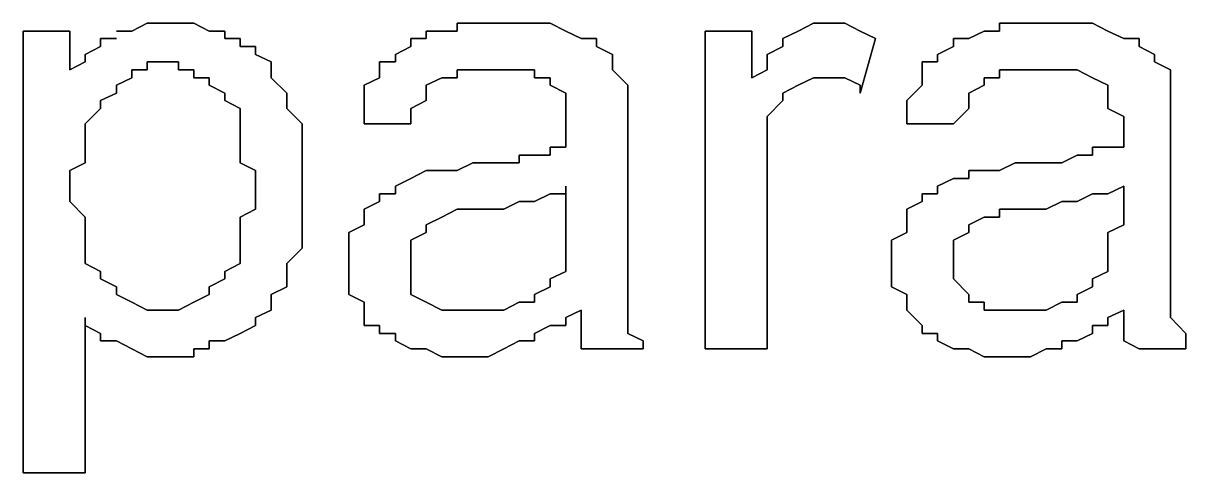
# Model space of a CAD drawing. Header units: metres. Extents: x 2.9 to 42.8, y 1.7 to 28.7.
# Drawn here: x 37.084 to 37.3486, y 16.8381 to 16.9404 of the extents above; entities that cross this region are included whole.
import ezdxf

# ---------------------------------------------------------------- set-up
doc = ezdxf.new("R2010")
doc.units = ezdxf.units.M
doc.layers.add('GRIS', color=8, linetype='Continuous')

msp = doc.modelspace()

# ---------------------------------------------------------------- linework, layer by layer
at = {"layer": 'GRIS', "lineweight": -3}
for points in [[(37.1122, 16.9404), (37.1087, 16.9386), (37.1122, 16.9404)], [(37.1157, 16.9404), (37.1122, 16.9404), (37.1157, 16.9404)], [(37.1193, 16.9404), (37.1157, 16.9404), (37.1193, 16.9404)], [(37.1228, 16.9404), (37.1193, 16.9404), (37.1228, 16.9404)], [(37.1263, 16.9386), (37.1228, 16.9404), (37.1263, 16.9386)], [(37.1863, 16.9404), (37.1828, 16.9404), (37.1863, 16.9404)], [(37.1828, 16.9404), (37.1828, 16.9386), (37.1828, 16.9404)], [(37.1898, 16.9404), (37.1863, 16.9404), (37.1898, 16.9404)], [(37.1934, 16.9404), (37.1898, 16.9404), (37.1934, 16.9404)], [(37.1969, 16.9404), (37.1934, 16.9404), (37.1969, 16.9404)], [(37.2004, 16.9404), (37.1969, 16.9404), (37.2004, 16.9404)], [(37.2039, 16.9404), (37.2004, 16.9404), (37.2039, 16.9404)], [(37.2075, 16.9386), (37.2039, 16.9404), (37.2075, 16.9386)], [(37.2639, 16.9404), (37.2604, 16.9386), (37.2639, 16.9404)], [(37.2674, 16.9404), (37.2639, 16.9404), (37.2674, 16.9404)], [(37.271, 16.9404), (37.2674, 16.9404), (37.271, 16.9404)], [(37.2745, 16.9386), (37.271, 16.9404), (37.2745, 16.9386)], [(37.3098, 16.9404), (37.3062, 16.9404), (37.3098, 16.9404)], [(37.3062, 16.9404), (37.3062, 16.9386), (37.3062, 16.9404)], [(37.3133, 16.9404), (37.3098, 16.9404), (37.3133, 16.9404)], [(37.3168, 16.9404), (37.3133, 16.9404), (37.3168, 16.9404)], [(37.3204, 16.9404), (37.3168, 16.9404), (37.3204, 16.9404)], [(37.3239, 16.9404), (37.3204, 16.9404), (37.3239, 16.9404)], [(37.3274, 16.9404), (37.3239, 16.9404), (37.3274, 16.9404)], [(37.3309, 16.9386), (37.3274, 16.9404), (37.3309, 16.9386)], [(37.0946, 16.9386), (37.084, 16.9386), (37.0946, 16.9386)], [(37.084, 16.9386), (37.084, 16.8381), (37.084, 16.9386)], [(37.0946, 16.9298), (37.0946, 16.9386), (37.0946, 16.9298)], [(37.1087, 16.9386), (37.1052, 16.9386), (37.1087, 16.9386)], [(37.1299, 16.9386), (37.1263, 16.9386), (37.1299, 16.9386)], [(37.1299, 16.9369), (37.1299, 16.9386), (37.1299, 16.9369)], [(37.1793, 16.9386), (37.1757, 16.9386), (37.1793, 16.9386)], [(37.1757, 16.9386), (37.1757, 16.9369), (37.1757, 16.9386)], [(37.1828, 16.9386), (37.1793, 16.9386), (37.1828, 16.9386)], [(37.211, 16.9369), (37.2075, 16.9386), (37.211, 16.9369)], [(37.2498, 16.9386), (37.2392, 16.9386), (37.2498, 16.9386)], [(37.2392, 16.9386), (37.2392, 16.8663), (37.2392, 16.9386)], [(37.2498, 16.928), (37.2498, 16.9386), (37.2498, 16.928)], [(37.2604, 16.9386), (37.2569, 16.9369), (37.2604, 16.9386)], [(37.278, 16.9369), (37.2745, 16.9386), (37.278, 16.9369)], [(37.3027, 16.9386), (37.2992, 16.9369), (37.3027, 16.9386)], [(37.3062, 16.9386), (37.3027, 16.9386), (37.3062, 16.9386)], [(37.3345, 16.9369), (37.3309, 16.9386), (37.3345, 16.9369)], [(37.1016, 16.9351), (37.0981, 16.9333), (37.1016, 16.9351)], [(37.1052, 16.9369), (37.1016, 16.9369), (37.1052, 16.9369)], [(37.1016, 16.9369), (37.1016, 16.9351), (37.1016, 16.9369)], [(37.1334, 16.9369), (37.1299, 16.9369), (37.1334, 16.9369)], [(37.1334, 16.9351), (37.1334, 16.9369), (37.1334, 16.9351)], [(37.1369, 16.9351), (37.1334, 16.9351), (37.1369, 16.9351)], [(37.1369, 16.9333), (37.1369, 16.9351), (37.1369, 16.9333)], [(37.1722, 16.9351), (37.1687, 16.9333), (37.1722, 16.9351)], [(37.1757, 16.9369), (37.1722, 16.9369), (37.1757, 16.9369)], [(37.1722, 16.9369), (37.1722, 16.9351), (37.1722, 16.9369)], [(37.2145, 16.9369), (37.211, 16.9369), (37.2145, 16.9369)], [(37.2145, 16.9351), (37.2145, 16.9369), (37.2145, 16.9351)], [(37.2181, 16.9333), (37.2145, 16.9351), (37.2181, 16.9333)], [(37.2569, 16.9351), (37.2533, 16.9333), (37.2569, 16.9351)], [(37.2569, 16.9369), (37.2569, 16.9351), (37.2569, 16.9369)], [(37.2745, 16.9245), (37.278, 16.9369), (37.2745, 16.9245)], [(37.2957, 16.9351), (37.2921, 16.9333), (37.2957, 16.9351)], [(37.2992, 16.9369), (37.2957, 16.9369), (37.2992, 16.9369)], [(37.2957, 16.9369), (37.2957, 16.9351), (37.2957, 16.9369)], [(37.338, 16.9369), (37.3345, 16.9369), (37.338, 16.9369)], [(37.338, 16.9351), (37.338, 16.9369), (37.338, 16.9351)], [(37.3415, 16.9333), (37.338, 16.9351), (37.3415, 16.9333)], [(37.0981, 16.9333), (37.0981, 16.9316), (37.0981, 16.9333)], [(37.1404, 16.9316), (37.1369, 16.9333), (37.1404, 16.9316)], [(37.1687, 16.9333), (37.1687, 16.9316), (37.1687, 16.9333)], [(37.2181, 16.9316), (37.2181, 16.9333), (37.2181, 16.9316)], [(37.2533, 16.9333), (37.2533, 16.9298), (37.2533, 16.9333)], [(37.2921, 16.9333), (37.2921, 16.9316), (37.2921, 16.9333)], [(37.3415, 16.9316), (37.3415, 16.9333), (37.3415, 16.9316)], [(37.0981, 16.9316), (37.0946, 16.9298), (37.0981, 16.9316)], [(37.1087, 16.928), (37.1087, 16.9298), (37.1087, 16.928)], [(37.1087, 16.9298), (37.1122, 16.9298), (37.1087, 16.9298)], [(37.1122, 16.9298), (37.1122, 16.9316), (37.1122, 16.9298)], [(37.1122, 16.9316), (37.1157, 16.9316), (37.1122, 16.9316)], [(37.1157, 16.9316), (37.1193, 16.9316), (37.1157, 16.9316)], [(37.1193, 16.9316), (37.1193, 16.9298), (37.1193, 16.9316)], [(37.1193, 16.9298), (37.1228, 16.9298), (37.1193, 16.9298)], [(37.1228, 16.9298), (37.1228, 16.928), (37.1228, 16.9298)], [(37.1404, 16.9298), (37.1404, 16.9316), (37.1404, 16.9298)], [(37.1404, 16.928), (37.1404, 16.9298), (37.1404, 16.928)], [(37.1687, 16.9316), (37.1651, 16.9316), (37.1687, 16.9316)], [(37.1651, 16.9316), (37.1651, 16.9298), (37.1651, 16.9316)], [(37.1651, 16.9298), (37.1651, 16.928), (37.1651, 16.9298)], [(37.1828, 16.928), (37.1828, 16.9298), (37.1828, 16.928)], [(37.1828, 16.9298), (37.1863, 16.9298), (37.1828, 16.9298)], [(37.1863, 16.9298), (37.1898, 16.9298), (37.1863, 16.9298)], [(37.1898, 16.9298), (37.1934, 16.9298), (37.1898, 16.9298)], [(37.1934, 16.9298), (37.1969, 16.9298), (37.1934, 16.9298)], [(37.1969, 16.9298), (37.2004, 16.9298), (37.1969, 16.9298)], [(37.2004, 16.9298), (37.2004, 16.928), (37.2004, 16.9298)], [(37.2181, 16.9298), (37.2181, 16.9316), (37.2181, 16.9298)], [(37.2216, 16.9263), (37.2181, 16.9298), (37.2216, 16.9263)], [(37.2533, 16.9298), (37.2498, 16.928), (37.2533, 16.9298)], [(37.2921, 16.9316), (37.2886, 16.9316), (37.2921, 16.9316)], [(37.2886, 16.9316), (37.2886, 16.9298), (37.2886, 16.9316)], [(37.2886, 16.9298), (37.2886, 16.928), (37.2886, 16.9298)], [(37.3062, 16.928), (37.3062, 16.9298), (37.3062, 16.928)], [(37.3062, 16.9298), (37.3098, 16.9298), (37.3062, 16.9298)], [(37.3098, 16.9298), (37.3133, 16.9298), (37.3098, 16.9298)], [(37.3133, 16.9298), (37.3168, 16.9298), (37.3133, 16.9298)], [(37.3168, 16.9298), (37.3204, 16.9298), (37.3168, 16.9298)], [(37.3204, 16.9298), (37.3239, 16.9298), (37.3204, 16.9298)], [(37.3239, 16.9298), (37.3274, 16.928), (37.3239, 16.9298)], [(37.3451, 16.9298), (37.3415, 16.9316), (37.3451, 16.9298)], [(37.3451, 16.9263), (37.3451, 16.9298), (37.3451, 16.9263)], [(37.1052, 16.9263), (37.1087, 16.928), (37.1052, 16.9263)], [(37.1228, 16.928), (37.1263, 16.928), (37.1228, 16.928)], [(37.1263, 16.928), (37.1263, 16.9263), (37.1263, 16.928)], [(37.144, 16.9245), (37.1404, 16.928), (37.144, 16.9245)], [(37.1651, 16.928), (37.1616, 16.9263), (37.1651, 16.928)], [(37.1757, 16.9263), (37.1793, 16.928), (37.1757, 16.9263)], [(37.1793, 16.928), (37.1828, 16.928), (37.1793, 16.928)], [(37.2004, 16.928), (37.2039, 16.928), (37.2004, 16.928)], [(37.2039, 16.928), (37.2039, 16.9263), (37.2039, 16.928)], [(37.2604, 16.9263), (37.2639, 16.928), (37.2604, 16.9263)], [(37.2639, 16.928), (37.2674, 16.928), (37.2639, 16.928)], [(37.2674, 16.928), (37.271, 16.928), (37.2674, 16.928)], [(37.271, 16.928), (37.2745, 16.9263), (37.271, 16.928)], [(37.2886, 16.928), (37.2886, 16.9263), (37.2886, 16.928)], [(37.3027, 16.9263), (37.3027, 16.928), (37.3027, 16.9263)], [(37.3027, 16.928), (37.3062, 16.928), (37.3027, 16.928)], [(37.3274, 16.928), (37.3309, 16.9263), (37.3274, 16.928)], [(37.1016, 16.9228), (37.1052, 16.9245), (37.1016, 16.9228)], [(37.1052, 16.9245), (37.1052, 16.9263), (37.1052, 16.9245)], [(37.1263, 16.9263), (37.1299, 16.9245), (37.1263, 16.9263)], [(37.1299, 16.9245), (37.1299, 16.9228), (37.1299, 16.9245)], [(37.144, 16.9228), (37.144, 16.9245), (37.144, 16.9228)], [(37.1616, 16.9263), (37.1616, 16.9228), (37.1616, 16.9263)], [(37.1757, 16.9245), (37.1757, 16.9263), (37.1757, 16.9245)], [(37.1757, 16.9228), (37.1757, 16.9245), (37.1757, 16.9228)], [(37.2039, 16.9263), (37.2075, 16.9245), (37.2039, 16.9263)], [(37.2075, 16.9245), (37.2075, 16.9228), (37.2075, 16.9245)], [(37.2216, 16.9245), (37.2216, 16.9263), (37.2216, 16.9245)], [(37.2216, 16.9228), (37.2216, 16.9245), (37.2216, 16.9228)], [(37.2569, 16.9245), (37.2604, 16.9263), (37.2569, 16.9245)], [(37.2569, 16.9228), (37.2569, 16.9245), (37.2569, 16.9228)], [(37.2745, 16.9263), (37.2745, 16.9245), (37.2745, 16.9263)], [(37.2886, 16.9263), (37.2851, 16.9228), (37.2886, 16.9263)], [(37.2992, 16.9245), (37.3027, 16.9263), (37.2992, 16.9245)], [(37.2992, 16.9228), (37.2992, 16.9245), (37.2992, 16.9228)], [(37.3309, 16.9263), (37.3309, 16.9245), (37.3309, 16.9263)], [(37.3309, 16.9245), (37.3309, 16.9228), (37.3309, 16.9245)], [(37.3451, 16.9245), (37.3451, 16.9263), (37.3451, 16.9245)], [(37.3451, 16.9228), (37.3451, 16.9245), (37.3451, 16.9228)], [(37.1016, 16.921), (37.1016, 16.9228), (37.1016, 16.921)], [(37.1299, 16.9228), (37.1334, 16.921), (37.1299, 16.9228)], [(37.144, 16.921), (37.144, 16.9228), (37.144, 16.921)], [(37.1616, 16.9228), (37.1616, 16.921), (37.1616, 16.9228)], [(37.1722, 16.921), (37.1757, 16.9228), (37.1722, 16.921)], [(37.2075, 16.9228), (37.2075, 16.921), (37.2075, 16.9228)], [(37.2216, 16.921), (37.2216, 16.9228), (37.2216, 16.921)], [(37.2533, 16.9192), (37.2569, 16.9228), (37.2533, 16.9192)], [(37.2851, 16.9228), (37.2851, 16.921), (37.2851, 16.9228)], [(37.2992, 16.921), (37.2992, 16.9228), (37.2992, 16.921)], [(37.3309, 16.9228), (37.3309, 16.921), (37.3309, 16.9228)], [(37.3451, 16.921), (37.3451, 16.9228), (37.3451, 16.921)], [(37.0981, 16.9175), (37.1016, 16.921), (37.0981, 16.9175)], [(37.1334, 16.921), (37.1334, 16.9192), (37.1334, 16.921)], [(37.1334, 16.9192), (37.1334, 16.9157), (37.1334, 16.9192)], [(37.1475, 16.9175), (37.144, 16.921), (37.1475, 16.9175)], [(37.1616, 16.921), (37.1616, 16.9175), (37.1616, 16.921)], [(37.1722, 16.9175), (37.1722, 16.921), (37.1722, 16.9175)], [(37.2075, 16.921), (37.2075, 16.9192), (37.2075, 16.921)], [(37.2075, 16.9192), (37.2075, 16.9157), (37.2075, 16.9192)], [(37.2216, 16.9192), (37.2216, 16.921), (37.2216, 16.9192)], [(37.2216, 16.9157), (37.2216, 16.9192), (37.2216, 16.9157)], [(37.2533, 16.9157), (37.2533, 16.9192), (37.2533, 16.9157)], [(37.2851, 16.921), (37.2851, 16.9175), (37.2851, 16.921)], [(37.2957, 16.9175), (37.2992, 16.921), (37.2957, 16.9175)], [(37.3309, 16.921), (37.3345, 16.9192), (37.3309, 16.921)], [(37.3345, 16.9192), (37.3345, 16.9157), (37.3345, 16.9192)], [(37.3451, 16.9192), (37.3451, 16.921), (37.3451, 16.9192)], [(37.3451, 16.9157), (37.3451, 16.9192), (37.3451, 16.9157)], [(37.0981, 16.9157), (37.0981, 16.9175), (37.0981, 16.9157)], [(37.1475, 16.9157), (37.1475, 16.9175), (37.1475, 16.9157)], [(37.1616, 16.9175), (37.1722, 16.9175), (37.1616, 16.9175)], [(37.2851, 16.9175), (37.2957, 16.9175), (37.2851, 16.9175)], [(37.0981, 16.9139), (37.0981, 16.9157), (37.0981, 16.9139)], [(37.0981, 16.9122), (37.0981, 16.9139), (37.0981, 16.9122)], [(37.1334, 16.9157), (37.1334, 16.9139), (37.1334, 16.9157)], [(37.1334, 16.9139), (37.1334, 16.9122), (37.1334, 16.9139)], [(37.1475, 16.9139), (37.1475, 16.9157), (37.1475, 16.9139)], [(37.1475, 16.9104), (37.1475, 16.9139), (37.1475, 16.9104)], [(37.2075, 16.9157), (37.2075, 16.9122), (37.2075, 16.9157)], [(37.2216, 16.9139), (37.2216, 16.9157), (37.2216, 16.9139)], [(37.2216, 16.8963), (37.2216, 16.9139), (37.2216, 16.8963)], [(37.2533, 16.9139), (37.2533, 16.9157), (37.2533, 16.9139)], [(37.2533, 16.9122), (37.2533, 16.9139), (37.2533, 16.9122)], [(37.3345, 16.9157), (37.3345, 16.9122), (37.3345, 16.9157)], [(37.3451, 16.9139), (37.3451, 16.9157), (37.3451, 16.9139)], [(37.3451, 16.8963), (37.3451, 16.9139), (37.3451, 16.8963)], [(37.0981, 16.9086), (37.0981, 16.9122), (37.0981, 16.9086)], [(37.1334, 16.9122), (37.1334, 16.9086), (37.1334, 16.9122)], [(37.2075, 16.9122), (37.2039, 16.9122), (37.2075, 16.9122)], [(37.2039, 16.9122), (37.2039, 16.9104), (37.2039, 16.9122)], [(37.2533, 16.9086), (37.2533, 16.9122), (37.2533, 16.9086)], [(37.3309, 16.9122), (37.3274, 16.9122), (37.3309, 16.9122)], [(37.3274, 16.9122), (37.3274, 16.9104), (37.3274, 16.9122)], [(37.3345, 16.9122), (37.3309, 16.9122), (37.3345, 16.9122)], [(37.0946, 16.9069), (37.0981, 16.9086), (37.0946, 16.9069)], [(37.1334, 16.9086), (37.1369, 16.9069), (37.1334, 16.9086)], [(37.1475, 16.9086), (37.1475, 16.9104), (37.1475, 16.9086)], [(37.1475, 16.9069), (37.1475, 16.9086), (37.1475, 16.9069)], [(37.1863, 16.9086), (37.1828, 16.9069), (37.1863, 16.9086)], [(37.1898, 16.9086), (37.1863, 16.9086), (37.1898, 16.9086)], [(37.1934, 16.9086), (37.1898, 16.9086), (37.1934, 16.9086)], [(37.1969, 16.9086), (37.1934, 16.9086), (37.1969, 16.9086)], [(37.2004, 16.9104), (37.1969, 16.9104), (37.2004, 16.9104)], [(37.1969, 16.9104), (37.1969, 16.9086), (37.1969, 16.9104)], [(37.2039, 16.9104), (37.2004, 16.9104), (37.2039, 16.9104)], [(37.2533, 16.9069), (37.2533, 16.9086), (37.2533, 16.9069)], [(37.3098, 16.9086), (37.3062, 16.9069), (37.3098, 16.9086)], [(37.3133, 16.9086), (37.3098, 16.9086), (37.3133, 16.9086)], [(37.3168, 16.9086), (37.3133, 16.9086), (37.3168, 16.9086)], [(37.3204, 16.9086), (37.3168, 16.9086), (37.3204, 16.9086)], [(37.3239, 16.9104), (37.3204, 16.9086), (37.3239, 16.9104)], [(37.3274, 16.9104), (37.3239, 16.9104), (37.3274, 16.9104)], [(37.0946, 16.9033), (37.0946, 16.9069), (37.0946, 16.9033)], [(37.1369, 16.9069), (37.1369, 16.9033), (37.1369, 16.9069)], [(37.1475, 16.9033), (37.1475, 16.9069), (37.1475, 16.9033)], [(37.1757, 16.9069), (37.1722, 16.9051), (37.1757, 16.9069)], [(37.1793, 16.9069), (37.1757, 16.9069), (37.1793, 16.9069)], [(37.1828, 16.9069), (37.1793, 16.9069), (37.1828, 16.9069)], [(37.2533, 16.9051), (37.2533, 16.9069), (37.2533, 16.9051)], [(37.3027, 16.9069), (37.2992, 16.9069), (37.3027, 16.9069)], [(37.2992, 16.9069), (37.2992, 16.9051), (37.2992, 16.9069)], [(37.3062, 16.9069), (37.3027, 16.9069), (37.3062, 16.9069)], [(37.0946, 16.9016), (37.0946, 16.9033), (37.0946, 16.9016)], [(37.1369, 16.9033), (37.1369, 16.9016), (37.1369, 16.9033)], [(37.1475, 16.8998), (37.1475, 16.9033), (37.1475, 16.8998)], [(37.1722, 16.9051), (37.1687, 16.9033), (37.1722, 16.9051)], [(37.1687, 16.9033), (37.1687, 16.9016), (37.1687, 16.9033)], [(37.2075, 16.9033), (37.2075, 16.8981), (37.2075, 16.9033)], [(37.2075, 16.9016), (37.2075, 16.9033), (37.2075, 16.9016)], [(37.2533, 16.8663), (37.2533, 16.9051), (37.2533, 16.8663)], [(37.2957, 16.9051), (37.2921, 16.9033), (37.2957, 16.9051)], [(37.2921, 16.9033), (37.2921, 16.9016), (37.2921, 16.9033)], [(37.2992, 16.9051), (37.2957, 16.9051), (37.2992, 16.9051)], [(37.3309, 16.9016), (37.3345, 16.9033), (37.3309, 16.9016)], [(37.3345, 16.9033), (37.3345, 16.8981), (37.3345, 16.9033)], [(37.0946, 16.8998), (37.0946, 16.9016), (37.0946, 16.8998)], [(37.1369, 16.9016), (37.1369, 16.8981), (37.1369, 16.9016)], [(37.1687, 16.9016), (37.1651, 16.9016), (37.1687, 16.9016)], [(37.1651, 16.9016), (37.1651, 16.8998), (37.1651, 16.9016)], [(37.2004, 16.8998), (37.2039, 16.9016), (37.2004, 16.8998)], [(37.2039, 16.9016), (37.2075, 16.9016), (37.2039, 16.9016)], [(37.2921, 16.9016), (37.2886, 16.9016), (37.2921, 16.9016)], [(37.2886, 16.9016), (37.2886, 16.8998), (37.2886, 16.9016)], [(37.3239, 16.8998), (37.3274, 16.9016), (37.3239, 16.8998)], [(37.3274, 16.9016), (37.3309, 16.9016), (37.3274, 16.9016)], [(37.0981, 16.8963), (37.0946, 16.8998), (37.0981, 16.8963)], [(37.1369, 16.8981), (37.1334, 16.8963), (37.1369, 16.8981)], [(37.1475, 16.8981), (37.1475, 16.8998), (37.1475, 16.8981)], [(37.1475, 16.8963), (37.1475, 16.8981), (37.1475, 16.8963)], [(37.1651, 16.8998), (37.1616, 16.8981), (37.1651, 16.8998)], [(37.1616, 16.8981), (37.1616, 16.8945), (37.1616, 16.8981)], [(37.1793, 16.8963), (37.1828, 16.8981), (37.1793, 16.8963)], [(37.1828, 16.8981), (37.1863, 16.8981), (37.1828, 16.8981)], [(37.1863, 16.8981), (37.1898, 16.8981), (37.1863, 16.8981)], [(37.1898, 16.8981), (37.1934, 16.8981), (37.1898, 16.8981)], [(37.1934, 16.8981), (37.1969, 16.8998), (37.1934, 16.8981)], [(37.1969, 16.8998), (37.2004, 16.8998), (37.1969, 16.8998)], [(37.2075, 16.8981), (37.2075, 16.8945), (37.2075, 16.8981)], [(37.2886, 16.8998), (37.2851, 16.8981), (37.2886, 16.8998)], [(37.2851, 16.8981), (37.2851, 16.8945), (37.2851, 16.8981)], [(37.3062, 16.8963), (37.3062, 16.8981), (37.3062, 16.8963)], [(37.3062, 16.8981), (37.3098, 16.8981), (37.3062, 16.8981)], [(37.3098, 16.8981), (37.3133, 16.8981), (37.3098, 16.8981)], [(37.3133, 16.8981), (37.3168, 16.8981), (37.3133, 16.8981)], [(37.3168, 16.8981), (37.3204, 16.8998), (37.3168, 16.8981)], [(37.3204, 16.8998), (37.3239, 16.8998), (37.3204, 16.8998)], [(37.3345, 16.8981), (37.3345, 16.8945), (37.3345, 16.8981)], [(37.0981, 16.8945), (37.0981, 16.8963), (37.0981, 16.8945)], [(37.1334, 16.8963), (37.1334, 16.8928), (37.1334, 16.8963)], [(37.1475, 16.8928), (37.1475, 16.8963), (37.1475, 16.8928)], [(37.1757, 16.8945), (37.1793, 16.8963), (37.1757, 16.8945)], [(37.2216, 16.8928), (37.2216, 16.8963), (37.2216, 16.8928)], [(37.2992, 16.8945), (37.3027, 16.8963), (37.2992, 16.8945)], [(37.3027, 16.8963), (37.3062, 16.8963), (37.3027, 16.8963)], [(37.3451, 16.8928), (37.3451, 16.8963), (37.3451, 16.8928)], [(37.0981, 16.891), (37.0981, 16.8945), (37.0981, 16.891)], [(37.1334, 16.8928), (37.1334, 16.891), (37.1334, 16.8928)], [(37.1475, 16.891), (37.1475, 16.8928), (37.1475, 16.891)], [(37.1616, 16.8945), (37.1581, 16.8928), (37.1616, 16.8945)], [(37.1581, 16.8928), (37.1581, 16.891), (37.1581, 16.8928)], [(37.1722, 16.891), (37.1757, 16.8928), (37.1722, 16.891)], [(37.1757, 16.8928), (37.1757, 16.8945), (37.1757, 16.8928)], [(37.2075, 16.8945), (37.2075, 16.8928), (37.2075, 16.8945)], [(37.2075, 16.8928), (37.2075, 16.8892), (37.2075, 16.8928)], [(37.2216, 16.8892), (37.2216, 16.8928), (37.2216, 16.8892)], [(37.2851, 16.8928), (37.2816, 16.891), (37.2851, 16.8928)], [(37.2851, 16.8945), (37.2851, 16.8928), (37.2851, 16.8945)], [(37.2957, 16.891), (37.2992, 16.8928), (37.2957, 16.891)], [(37.2992, 16.8928), (37.2992, 16.8945), (37.2992, 16.8928)], [(37.3345, 16.8945), (37.3309, 16.8928), (37.3345, 16.8945)], [(37.3309, 16.8928), (37.3309, 16.8892), (37.3309, 16.8928)], [(37.3451, 16.8892), (37.3451, 16.8928), (37.3451, 16.8892)], [(37.0981, 16.8892), (37.0981, 16.891), (37.0981, 16.8892)], [(37.1334, 16.891), (37.1334, 16.8892), (37.1334, 16.891)], [(37.1475, 16.8892), (37.1475, 16.891), (37.1475, 16.8892)], [(37.1581, 16.891), (37.1581, 16.8875), (37.1581, 16.891)], [(37.1722, 16.8892), (37.1722, 16.891), (37.1722, 16.8892)], [(37.2816, 16.891), (37.2816, 16.8875), (37.2816, 16.891)], [(37.2957, 16.8892), (37.2957, 16.891), (37.2957, 16.8892)], [(37.0981, 16.8875), (37.0981, 16.8892), (37.0981, 16.8875)], [(37.0981, 16.8857), (37.0981, 16.8875), (37.0981, 16.8857)], [(37.1334, 16.8892), (37.1334, 16.8875), (37.1334, 16.8892)], [(37.1334, 16.8875), (37.1334, 16.8857), (37.1334, 16.8875)], [(37.144, 16.8857), (37.1475, 16.8892), (37.144, 16.8857)], [(37.1581, 16.8875), (37.1581, 16.8857), (37.1581, 16.8875)], [(37.1722, 16.8875), (37.1722, 16.8892), (37.1722, 16.8875)], [(37.1722, 16.8857), (37.1722, 16.8875), (37.1722, 16.8857)], [(37.2075, 16.8892), (37.2075, 16.8875), (37.2075, 16.8892)], [(37.2075, 16.8875), (37.2075, 16.8857), (37.2075, 16.8875)], [(37.2216, 16.8875), (37.2216, 16.8892), (37.2216, 16.8875)], [(37.2216, 16.8839), (37.2216, 16.8875), (37.2216, 16.8839)], [(37.2816, 16.8875), (37.2816, 16.8857), (37.2816, 16.8875)], [(37.2957, 16.8875), (37.2957, 16.8892), (37.2957, 16.8875)], [(37.2957, 16.8857), (37.2957, 16.8875), (37.2957, 16.8857)], [(37.3309, 16.8892), (37.3309, 16.8875), (37.3309, 16.8892)], [(37.3309, 16.8875), (37.3309, 16.8857), (37.3309, 16.8875)], [(37.3451, 16.8875), (37.3451, 16.8892), (37.3451, 16.8875)], [(37.3451, 16.8839), (37.3451, 16.8875), (37.3451, 16.8839)], [(37.1016, 16.8839), (37.0981, 16.8857), (37.1016, 16.8839)], [(37.1334, 16.8857), (37.1299, 16.8839), (37.1334, 16.8857)], [(37.144, 16.8839), (37.144, 16.8857), (37.144, 16.8839)], [(37.1581, 16.8857), (37.1581, 16.8822), (37.1581, 16.8857)], [(37.1722, 16.8839), (37.1722, 16.8857), (37.1722, 16.8839)], [(37.2075, 16.8857), (37.2075, 16.8839), (37.2075, 16.8857)], [(37.2816, 16.8857), (37.2816, 16.8822), (37.2816, 16.8857)], [(37.2957, 16.8839), (37.2957, 16.8857), (37.2957, 16.8839)], [(37.3309, 16.8857), (37.3309, 16.8839), (37.3309, 16.8857)], [(37.1016, 16.8822), (37.1016, 16.8839), (37.1016, 16.8822)], [(37.1052, 16.8804), (37.1016, 16.8822), (37.1052, 16.8804)], [(37.1299, 16.8822), (37.1263, 16.8804), (37.1299, 16.8822)], [(37.1299, 16.8839), (37.1299, 16.8822), (37.1299, 16.8839)], [(37.144, 16.8804), (37.144, 16.8839), (37.144, 16.8804)], [(37.1581, 16.8822), (37.1581, 16.8804), (37.1581, 16.8822)], [(37.1722, 16.8822), (37.1722, 16.8839), (37.1722, 16.8822)], [(37.1722, 16.8787), (37.1722, 16.8822), (37.1722, 16.8787)], [(37.2075, 16.8839), (37.2039, 16.8822), (37.2075, 16.8839)], [(37.2039, 16.8822), (37.2039, 16.8804), (37.2039, 16.8822)], [(37.2216, 16.8822), (37.2216, 16.8839), (37.2216, 16.8822)], [(37.2216, 16.8804), (37.2216, 16.8822), (37.2216, 16.8804)], [(37.2816, 16.8822), (37.2816, 16.8804), (37.2816, 16.8822)], [(37.2957, 16.8822), (37.2957, 16.8839), (37.2957, 16.8822)], [(37.2992, 16.8787), (37.2957, 16.8822), (37.2992, 16.8787)], [(37.3309, 16.8839), (37.3274, 16.8822), (37.3309, 16.8839)], [(37.3274, 16.8822), (37.3274, 16.8804), (37.3274, 16.8822)], [(37.3451, 16.8822), (37.3451, 16.8839), (37.3451, 16.8822)], [(37.3451, 16.8804), (37.3451, 16.8822), (37.3451, 16.8804)], [(37.1052, 16.8787), (37.1052, 16.8804), (37.1052, 16.8787)], [(37.1263, 16.8804), (37.1263, 16.8787), (37.1263, 16.8804)], [(37.1404, 16.8787), (37.144, 16.8804), (37.1404, 16.8787)], [(37.1581, 16.8804), (37.1581, 16.8787), (37.1581, 16.8804)], [(37.2039, 16.8804), (37.2004, 16.8787), (37.2039, 16.8804)], [(37.2216, 16.8769), (37.2216, 16.8804), (37.2216, 16.8769)], [(37.2816, 16.8804), (37.2851, 16.8787), (37.2816, 16.8804)], [(37.3274, 16.8804), (37.3239, 16.8787), (37.3274, 16.8804)], [(37.3451, 16.8769), (37.3451, 16.8804), (37.3451, 16.8769)], [(37.1087, 16.8769), (37.1052, 16.8787), (37.1087, 16.8769)], [(37.1122, 16.8751), (37.1087, 16.8769), (37.1122, 16.8751)], [(37.1228, 16.8769), (37.1193, 16.8751), (37.1228, 16.8769)], [(37.1263, 16.8787), (37.1228, 16.8769), (37.1263, 16.8787)], [(37.1404, 16.8769), (37.1404, 16.8787), (37.1404, 16.8769)], [(37.1404, 16.8751), (37.1404, 16.8769), (37.1404, 16.8751)], [(37.1581, 16.8787), (37.1616, 16.8769), (37.1581, 16.8787)], [(37.1616, 16.8769), (37.1616, 16.8751), (37.1616, 16.8769)], [(37.1757, 16.8769), (37.1722, 16.8787), (37.1757, 16.8769)], [(37.1793, 16.8751), (37.1757, 16.8769), (37.1793, 16.8751)], [(37.1969, 16.8769), (37.1934, 16.8751), (37.1969, 16.8769)], [(37.2004, 16.8769), (37.1969, 16.8769), (37.2004, 16.8769)], [(37.2004, 16.8787), (37.2004, 16.8769), (37.2004, 16.8787)], [(37.2216, 16.8751), (37.2216, 16.8769), (37.2216, 16.8751)], [(37.2851, 16.8787), (37.2851, 16.8769), (37.2851, 16.8787)], [(37.2851, 16.8769), (37.2851, 16.8751), (37.2851, 16.8769)], [(37.2992, 16.8769), (37.2992, 16.8787), (37.2992, 16.8769)], [(37.3027, 16.8769), (37.2992, 16.8769), (37.3027, 16.8769)], [(37.3027, 16.8751), (37.3027, 16.8769), (37.3027, 16.8751)], [(37.3204, 16.8769), (37.3168, 16.8751), (37.3204, 16.8769)], [(37.3239, 16.8769), (37.3204, 16.8769), (37.3239, 16.8769)], [(37.3239, 16.8787), (37.3239, 16.8769), (37.3239, 16.8787)], [(37.3451, 16.8751), (37.3451, 16.8769), (37.3451, 16.8751)], [(37.1157, 16.8751), (37.1122, 16.8751), (37.1157, 16.8751)], [(37.1193, 16.8751), (37.1157, 16.8751), (37.1193, 16.8751)], [(37.1369, 16.8734), (37.1404, 16.8751), (37.1369, 16.8734)], [(37.1616, 16.8751), (37.1616, 16.8716), (37.1616, 16.8751)], [(37.1828, 16.8751), (37.1793, 16.8751), (37.1828, 16.8751)], [(37.1863, 16.8751), (37.1828, 16.8751), (37.1863, 16.8751)], [(37.1898, 16.8751), (37.1863, 16.8751), (37.1898, 16.8751)], [(37.1934, 16.8751), (37.1898, 16.8751), (37.1934, 16.8751)], [(37.2075, 16.8734), (37.211, 16.8751), (37.2075, 16.8734)], [(37.211, 16.8751), (37.211, 16.8734), (37.211, 16.8751)], [(37.2216, 16.8734), (37.2216, 16.8751), (37.2216, 16.8734)], [(37.2851, 16.8751), (37.2886, 16.8716), (37.2851, 16.8751)], [(37.3062, 16.8751), (37.3027, 16.8751), (37.3062, 16.8751)], [(37.3098, 16.8751), (37.3062, 16.8751), (37.3098, 16.8751)], [(37.3133, 16.8751), (37.3098, 16.8751), (37.3133, 16.8751)], [(37.3168, 16.8751), (37.3133, 16.8751), (37.3168, 16.8751)], [(37.3309, 16.8734), (37.3345, 16.8751), (37.3309, 16.8734)], [(37.3345, 16.8751), (37.3345, 16.8734), (37.3345, 16.8751)], [(37.3451, 16.8734), (37.3451, 16.8751), (37.3451, 16.8734)], [(37.0981, 16.8381), (37.0981, 16.8734), (37.0981, 16.8381)], [(37.0981, 16.8734), (37.0981, 16.8716), (37.0981, 16.8734)], [(37.0981, 16.8716), (37.1016, 16.8698), (37.0981, 16.8716)], [(37.1334, 16.8698), (37.1369, 16.8716), (37.1334, 16.8698)], [(37.1369, 16.8716), (37.1369, 16.8734), (37.1369, 16.8716)], [(37.1616, 16.8716), (37.1651, 16.8716), (37.1616, 16.8716)], [(37.1651, 16.8716), (37.1651, 16.8698), (37.1651, 16.8716)], [(37.2004, 16.8698), (37.2039, 16.8716), (37.2004, 16.8698)], [(37.2039, 16.8716), (37.2075, 16.8716), (37.2039, 16.8716)], [(37.2075, 16.8716), (37.2075, 16.8734), (37.2075, 16.8716)], [(37.211, 16.8734), (37.211, 16.8716), (37.211, 16.8734)], [(37.211, 16.8716), (37.211, 16.8681), (37.211, 16.8716)], [(37.2216, 16.8698), (37.2216, 16.8734), (37.2216, 16.8698)], [(37.2886, 16.8716), (37.2886, 16.8698), (37.2886, 16.8716)], [(37.3274, 16.8698), (37.3274, 16.8716), (37.3274, 16.8698)], [(37.3274, 16.8716), (37.3309, 16.8716), (37.3274, 16.8716)], [(37.3309, 16.8716), (37.3309, 16.8734), (37.3309, 16.8716)], [(37.3345, 16.8734), (37.3345, 16.8716), (37.3345, 16.8734)], [(37.3345, 16.8716), (37.3345, 16.8681), (37.3345, 16.8716)], [(37.3486, 16.8698), (37.3451, 16.8734), (37.3486, 16.8698)], [(37.1016, 16.8698), (37.1016, 16.8681), (37.1016, 16.8698)], [(37.1299, 16.8681), (37.1334, 16.8698), (37.1299, 16.8681)], [(37.1651, 16.8698), (37.1687, 16.8698), (37.1651, 16.8698)], [(37.1687, 16.8698), (37.1687, 16.8681), (37.1687, 16.8698)], [(37.2004, 16.8681), (37.2004, 16.8698), (37.2004, 16.8681)], [(37.2251, 16.8681), (37.2216, 16.8698), (37.2251, 16.8681)], [(37.2886, 16.8698), (37.2921, 16.8698), (37.2886, 16.8698)], [(37.2921, 16.8698), (37.2921, 16.8681), (37.2921, 16.8698)], [(37.3239, 16.8681), (37.3274, 16.8698), (37.3239, 16.8681)], [(37.3486, 16.8681), (37.3486, 16.8698), (37.3486, 16.8681)], [(37.1016, 16.8681), (37.1052, 16.8681), (37.1016, 16.8681)], [(37.1052, 16.8681), (37.1087, 16.8663), (37.1052, 16.8681)], [(37.1087, 16.8663), (37.1122, 16.8645), (37.1087, 16.8663)], [(37.1228, 16.8645), (37.1228, 16.8663), (37.1228, 16.8645)], [(37.1228, 16.8663), (37.1263, 16.8663), (37.1228, 16.8663)], [(37.1263, 16.8663), (37.1263, 16.8681), (37.1263, 16.8663)], [(37.1263, 16.8681), (37.1299, 16.8681), (37.1263, 16.8681)], [(37.1687, 16.8681), (37.1722, 16.8663), (37.1687, 16.8681)], [(37.1722, 16.8663), (37.1757, 16.8663), (37.1722, 16.8663)], [(37.1757, 16.8663), (37.1793, 16.8645), (37.1757, 16.8663)], [(37.1898, 16.8645), (37.1934, 16.8663), (37.1898, 16.8645)], [(37.1934, 16.8663), (37.1969, 16.8681), (37.1934, 16.8663)], [(37.1969, 16.8681), (37.2004, 16.8681), (37.1969, 16.8681)], [(37.211, 16.8681), (37.211, 16.8663), (37.211, 16.8681)], [(37.211, 16.8663), (37.2251, 16.8663), (37.211, 16.8663)], [(37.2251, 16.8663), (37.2251, 16.8681), (37.2251, 16.8663)], [(37.2392, 16.8663), (37.2533, 16.8663), (37.2392, 16.8663)], [(37.2921, 16.8681), (37.2957, 16.8663), (37.2921, 16.8681)], [(37.2957, 16.8663), (37.2992, 16.8663), (37.2957, 16.8663)], [(37.2992, 16.8663), (37.3027, 16.8645), (37.2992, 16.8663)], [(37.3133, 16.8645), (37.3168, 16.8663), (37.3133, 16.8645)], [(37.3168, 16.8663), (37.3204, 16.8663), (37.3168, 16.8663)], [(37.3204, 16.8663), (37.3204, 16.8681), (37.3204, 16.8663)], [(37.3204, 16.8681), (37.3239, 16.8681), (37.3204, 16.8681)], [(37.3345, 16.8681), (37.338, 16.8663), (37.3345, 16.8681)], [(37.338, 16.8663), (37.3486, 16.8663), (37.338, 16.8663)], [(37.3486, 16.8663), (37.3486, 16.8681), (37.3486, 16.8663)], [(37.1122, 16.8645), (37.1157, 16.8645), (37.1122, 16.8645)], [(37.1157, 16.8645), (37.1193, 16.8645), (37.1157, 16.8645)], [(37.1193, 16.8645), (37.1228, 16.8645), (37.1193, 16.8645)], [(37.1793, 16.8645), (37.1828, 16.8645), (37.1793, 16.8645)], [(37.1828, 16.8645), (37.1863, 16.8645), (37.1828, 16.8645)], [(37.1863, 16.8645), (37.1898, 16.8645), (37.1863, 16.8645)], [(37.3027, 16.8645), (37.3062, 16.8645), (37.3027, 16.8645)], [(37.3062, 16.8645), (37.3098, 16.8645), (37.3062, 16.8645)], [(37.3098, 16.8645), (37.3133, 16.8645), (37.3098, 16.8645)], [(37.084, 16.8381), (37.0981, 16.8381), (37.084, 16.8381)]]:
    msp.add_lwpolyline(points, dxfattribs=at)

doc.saveas('drawing.dxf')
